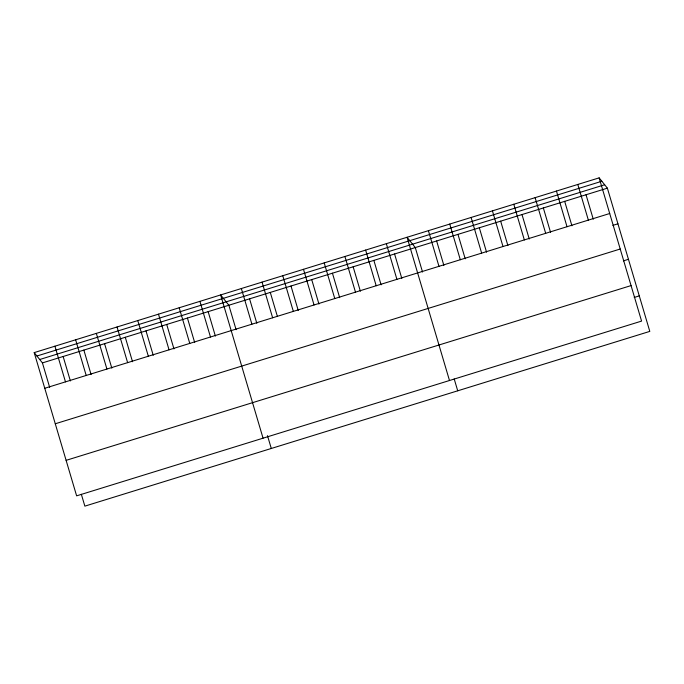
<?xml version="1.0" encoding="UTF-8"?>
<svg xmlns="http://www.w3.org/2000/svg" width="684" height="684" viewBox="0 0 684 684"><rect width="100%" height="100%" fill="white"/><g stroke="black" fill="none" stroke-linecap="round" stroke-linejoin="round"><path stroke-width="1.03" d="M599.141 177.857L641.575 321.095L76.625 495.849L34.2 352.611L599.141 177.857L607.375 188.151L649.8 331.389L84.859 506.143L81.353 494.31M36.919 356.013L601.86 181.251M39.715 359.51L604.656 184.757M34.2 352.611L42.425 362.905L607.375 188.151M44.759 388.273L609.709 213.511M612.855 225.378L617.934 223.805M55.276 423.772L620.226 249.01M623.372 260.878L628.451 259.304M66.109 460.349L631.058 285.587M634.205 297.454L639.284 295.881M586.026 194.752L593.267 219.205M577.8 184.458L588.36 220.111M564.685 201.352L571.927 225.806M556.46 191.058L567.019 226.712M543.344 207.953L550.586 232.406M535.119 197.659L545.678 233.321M522.003 214.562L529.245 239.007M513.778 204.26L524.337 239.922M500.662 221.163L507.904 245.607M492.429 210.869L502.996 246.522M479.322 227.763L486.563 252.208M471.088 217.469L481.647 253.123M457.972 234.364L465.214 258.817M449.747 224.07L460.306 259.723M436.631 240.965L443.873 265.418M428.406 230.67L438.966 266.324M422.532 272.018L415.291 247.565L407.065 237.271L449.491 380.509M454.21 378.97L457.716 390.803M394.574 253.978L401.816 278.422M386.349 243.684L396.908 279.337M373.857 260.382L381.108 284.835M365.632 250.088L376.191 285.741M353.149 266.794L360.391 291.239M344.916 256.5L355.483 292.154M332.433 273.198L339.674 297.651M324.207 262.904L334.767 298.557M311.716 279.611L318.958 304.055M303.491 269.316L314.05 304.97M290.999 286.015L298.241 310.468M282.774 275.72L293.333 311.374M270.291 292.427L277.225 315.854M262.058 282.124L272.625 317.786M249.574 298.831L256.816 323.284M241.349 288.537L251.909 324.19M236.1 329.688L228.858 305.235L220.633 294.941L263.058 438.179M267.487 435.657L271.291 448.473M208.141 311.647L215.383 336.092M199.916 301.353L210.475 337.007M187.433 318.051L194.675 342.504M179.199 307.757L189.767 343.411M166.716 324.464L173.958 348.908M158.491 314.17L169.051 349.823M146 330.868L153.242 355.321M137.775 320.574L148.334 356.227M125.283 337.28L132.525 361.725M117.058 326.986L127.617 362.64M104.575 343.684L111.817 368.137M96.341 333.39L106.909 369.044M83.858 350.097L91.1 374.541M75.633 339.794L86.193 375.456M63.142 356.501L70.384 380.954M54.917 346.207L65.476 381.86M42.425 362.905L49.667 387.358"/></g></svg>
